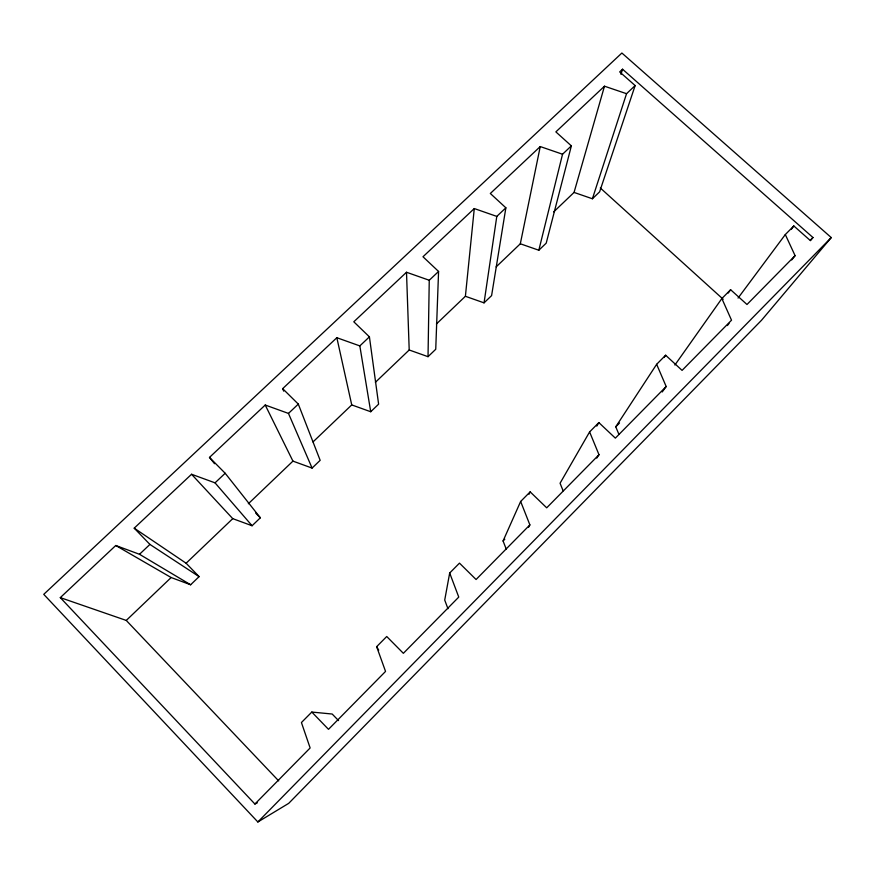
<?xml version="1.0" encoding="UTF-8"?>
<svg xmlns="http://www.w3.org/2000/svg" width="875" height="875" viewBox="0 0 875 875"><rect width="100%" height="100%" fill="white"/><g stroke="black" fill="none" stroke-linecap="round" stroke-linejoin="round"><path stroke-width="1.31" d="M375.364 382.331L409.205 349.989L428.028 356.683L429.253 280.262L438.572 271.458L422.986 256.758L474.283 208.556L496.792 216.398L505.87 207.812L490.328 193.484L540.247 146.562L562.538 154.23L571.364 145.873L555.866 131.884L604.483 86.198L626.544 93.691L635.141 85.564L619.686 71.903L622.552 69.213L812.962 237.519L810.403 240.702M438.572 271.458L435.739 349.278L428.028 356.683M436.384 324.012L465.391 296.286L474.283 208.556M465.391 296.286L484.05 302.859L496.792 216.398M505.87 207.812L491.597 295.619L484.05 302.859M812.962 237.519L810.141 240.384L793.833 225.958L785.312 234.555L795.091 255.664L746.988 304.5L730.614 289.712L721.864 298.539L731.522 320.195L682.073 370.387L665.645 355.228L656.644 364.306L666.181 386.52L615.344 438.134L598.861 422.592L589.608 431.922L598.992 454.727L546.7 507.817L530.163 491.859L520.647 501.463L529.878 524.891L476.077 579.513L459.484 563.139L449.684 573.016L444.719 600.064L447.956 608.727M496.136 266.897L520.319 243.775L540.247 146.562M520.319 243.775L538.825 250.239L562.538 154.23M571.364 145.873L546.208 243.152L538.825 250.239M553.711 211.87L574.055 192.423L604.483 86.198M620.966 74.386L622.552 69.213M574.055 192.423L592.408 198.767L626.544 93.691M635.141 85.564L599.616 191.833L592.408 198.767M506.362 549.434L503.07 540.958L520.647 501.463M529.025 494.288L530.163 491.859M528.598 527.253L529.878 524.891M589.608 431.922L560.066 483.23L563.117 490.798M596.783 426.114L598.861 422.592M618.855 434.23L615.759 426.814L656.644 364.306M596.761 458.117L598.992 454.727M664.158 357.47L665.645 355.228M674.887 365.028L721.864 298.539M728.241 293.048L730.614 289.712M662.222 391.967L666.181 386.52M738.062 298.069L785.312 234.555M791.394 229.217L793.833 225.958M727.398 325.555L729.05 323.411M791.689 259.93L795.091 255.664M831.25 237.573L761.523 320.261L288.706 803.348L257.863 821.975L43.75 594.344L621.884 53.025L831.25 237.573L257.863 821.975M336.842 337.717L351.739 404.917L370.727 411.742L359.833 345.909L336.842 337.717L282.658 388.653L298.309 404.097L320.163 460.327L312.091 468.081L288.466 413.416L265.223 405.027L209.486 457.406L225.181 473.266L260.345 517.803L252.077 525.744L215.042 482.847L191.559 474.261L134.214 528.161L186.112 563.227L199.095 576.636L190.63 584.773L139.497 554.291L115.763 545.497L60.298 597.625L254.909 804.027L310.133 747.972L301.427 722.531L311.817 712.064L332.194 714.033L338.559 720.606M503.07 540.958L504.809 539.186M615.759 426.814L619.511 423.019M311.817 712.064L328.497 729.334L385.547 671.42L376.644 646.68L386.728 636.508L403.364 653.319L458.762 597.089L449.684 573.016M370.727 411.742L378.613 404.162L369.414 336.853L353.795 321.792L406.503 272.256L429.253 280.262M60.298 597.625L126.263 620.43L171.139 577.533L190.63 584.773M186.112 563.227L232.75 518.645L252.077 525.744M248.336 503.748L292.939 461.125L312.091 468.081M313.02 441.919L351.739 404.917M139.497 554.291L149.92 544.425L199.095 576.636M215.042 482.847L225.181 473.266M288.466 413.416L298.309 404.097M359.833 345.909L369.414 336.853M254.909 804.027L257.316 802.856M115.763 545.497L171.139 577.533M600.294 187.961L723.177 299.261M255.708 513.111L260.345 517.803M134.214 528.161L149.92 544.425M126.263 620.43L278.698 780.894M191.559 474.261L232.75 518.645M209.486 457.406L214.539 463.706M376.644 646.68L378.722 650.158M265.223 405.027L292.939 461.125M282.658 388.653L283.697 391.147M406.503 272.256L409.205 349.989"/></g></svg>
